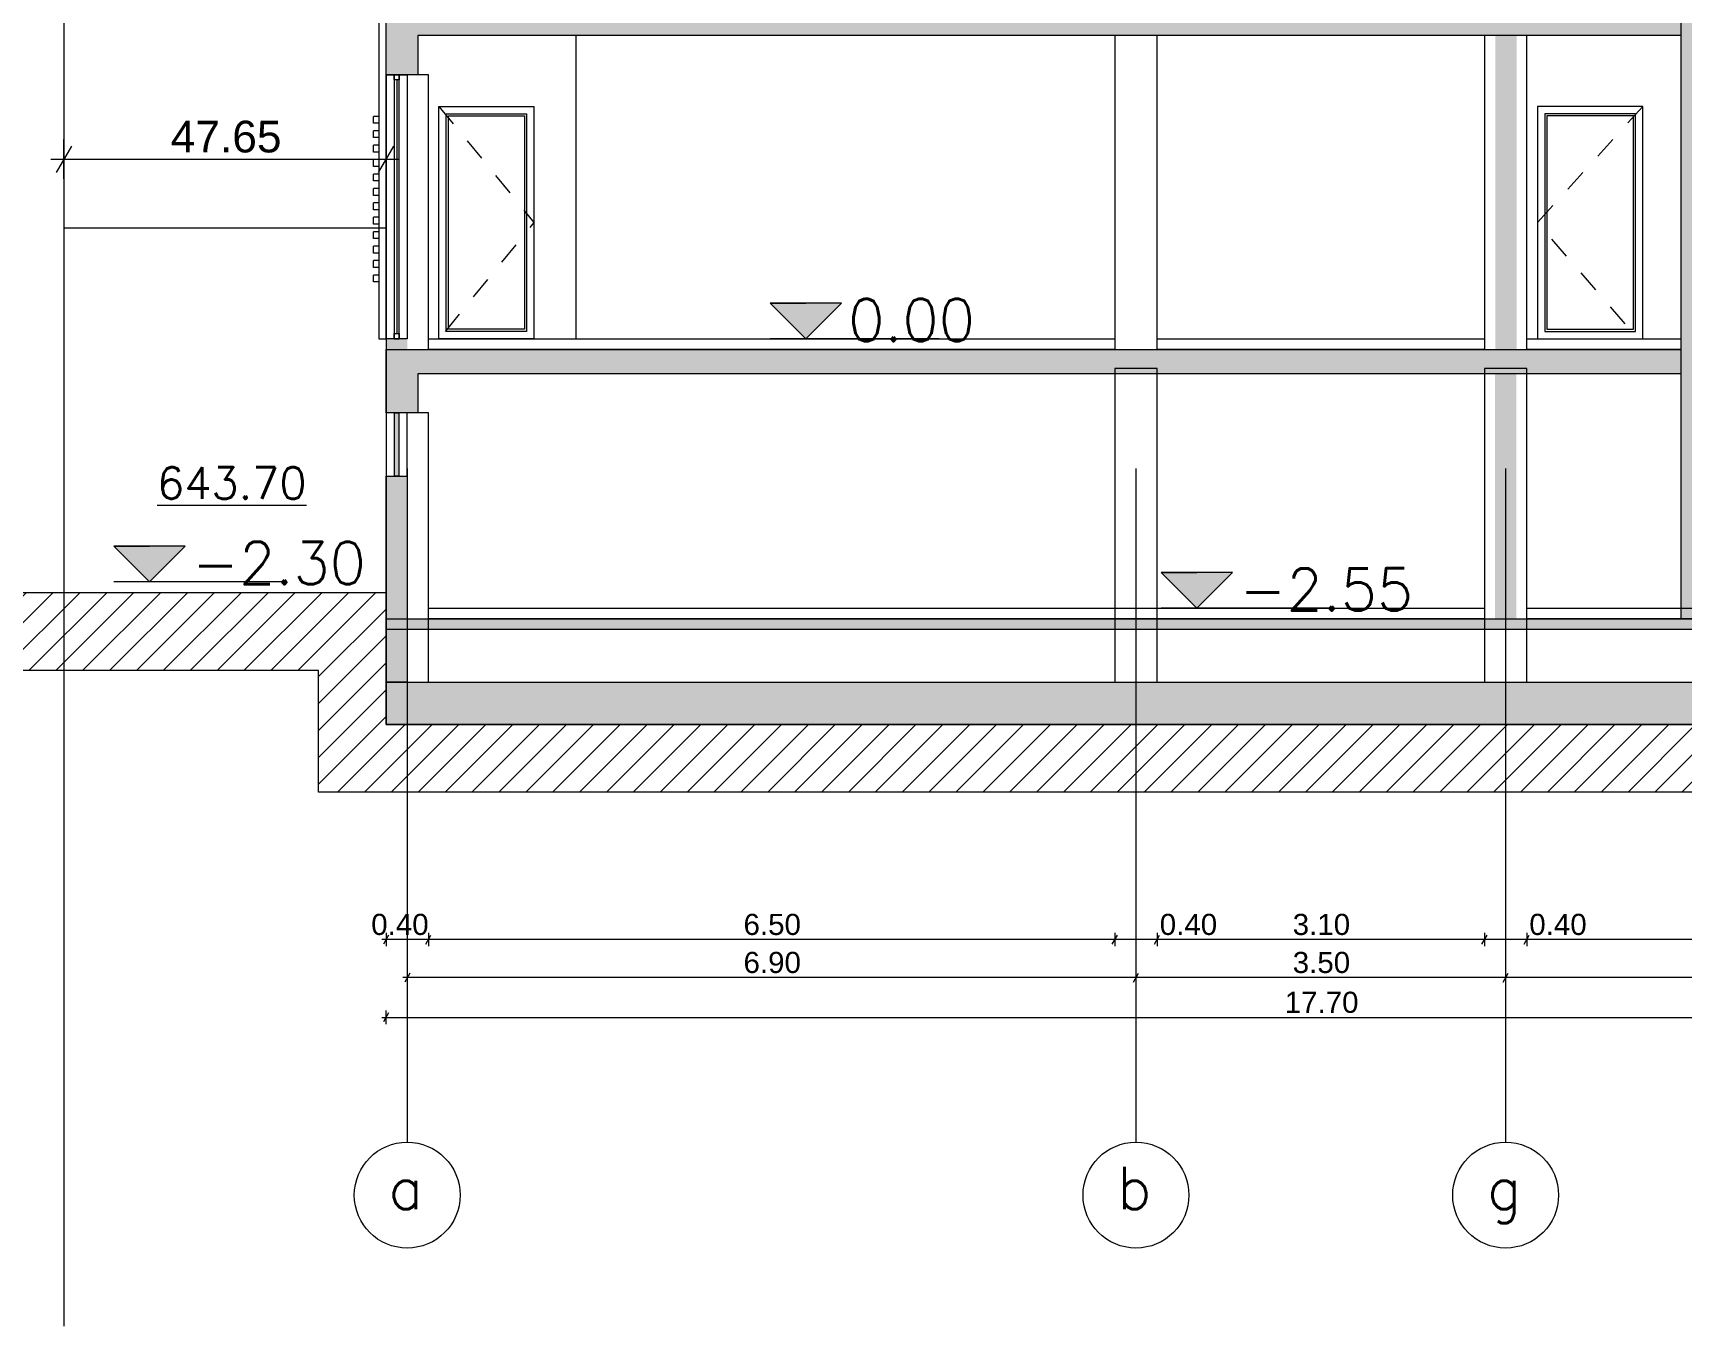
# Model space of a CAD drawing. Header units: millimetres. Extents: x 476571643 to 477489869, y 4620928210 to 4621294454.
# Drawn here: x 477398269 to 477413883, y 4621108520 to 4621120760 of the extents above; entities that cross this region are included whole.
import ezdxf

# ---------------------------------------------------------------- set-up
doc = ezdxf.new("R2010")
doc.units = ezdxf.units.MM
doc.header["$MEASUREMENT"] = 0
doc.linetypes.add('Dashed', pattern=[423.333333, 211.666667, -211.666667])
for name, color, linetype, lineweight in [('0_0 Architecture_Pen_No__7', 7, 'Continuous', 0), ('0_0 Architecture_Pen_No__8', 8, 'Continuous', 0), ('0_Pen_No__1_Pen_No__250', 7, 'Continuous', 0), ('0_Pen_No__250_Pen_No__142', 142, 'Continuous', 0), ('2D Drafting - General_Pen_No__250_Pen_No__7', 7, 'Continuous', 0), ('2D Drafting - General_Pen_No__250_Pen_No__7_Pen_No__154', 154, 'Continuous', 0), ('2D Drafting - General_Pen_No__250_Pen_No__7_Pen_No__250', 7, 'Continuous', 0), ('2D Drafting - General_Pen_No__250_Pen_No__7_Pen_No__7', 7, 'Continuous', 0), ('2D Drafting - General_Pen_No__7_Pen_No__253', 252, 'Continuous', 0), ('a-iataki_Pen_No__5_Pen_No__5_Pen_No__142', 142, 'Continuous', 0), ('gegmebi_Pen_No__7_Pen_No__250', 7, 'Continuous', 0), ('gegmebi_Pen_No__7_Pen_No__7', 7, 'Continuous', 0), ('kar-panjara_Pen_No__7_Pen_No__250', 7, 'Continuous', 0), ('New_._Pen_No__1', 1, 'Continuous', 0), ('New_2D Drafting - General_Pen_No__30_Pen_No__9_Pen_No__9_Pen_No__25', 255, 'Continuous', 0), ('New_2D Drafting - General_Pen_No__30_Pen_No__9_Pen_No__9_Pen_No__7', 7, 'Continuous', 0), ('New_2D Drafting - General_Pen_No__7_Pen_No__250', 7, 'Continuous', 0), ('New_2D Drafting - General_Pen_No__7_Pen_No__7', 7, 'Continuous', 0), ('New_reg_nak_Pen_No__7', 7, 'Continuous', 0), ('New_shenobebi_Pen_No__7', 7, 'Continuous', 0), ('New_Structural - Bearing_Pen_No__1', 1, 'Continuous', 0), ('New_Structural - Bearing_Pen_No__118', 118, 'Continuous', 0), ('New_Structural - Bearing_Pen_No__250', 7, 'Continuous', 0), ('zoma_Pen_No__1', 1, 'Continuous', 0), ('zoma_Pen_No__142', 142, 'Continuous', 0), ('zoma_Pen_No__1_Pen_No__142', 142, 'Continuous', 0), ('zoma_Pen_No__5_Pen_No__5_Pen_No__142', 142, 'Continuous', 0)]:
    doc.layers.add(name, color=color, linetype=linetype, lineweight=lineweight)
doc.layers.add('zoma', color=7, linetype='Continuous')
doc.styles.add('GENERATED_STYLE_2', font='arial.ttf')
doc.linetypes.add('Break', pattern='A,0,[1,a-5 saxl бѓ’бѓђбѓ¦бѓ”бѓ‘бѓ”бѓ‘бѓ\x98_1.Shx,S=15.679026,R=0,X=0,Y=0],-1975.557214,0', length=1975.557214)
doc.dimstyles.new('GENERATED_STYLE__27', dxfattribs={"dimtxt": 300, "dimasz": 190, "dimexe": 0.18, "dimexo": 3, "dimgap": 0.09, "dimtad": 1, "dimtih": 1, "dimtoh": 1, "dimlfac": 0.001, "dimzin": 0, "dimdsep": 46, "dimtxsty": 'GENERATED_STYLE_2', "dimblk": 'ARROWHEAD_2', "dimblk1": 'ARROWHEAD_2', "dimblk2": 'ARROWHEAD_2', "dimcen": 0.09, "dimclrd": 1, "dimclre": 1, "dimclrt": 1, "dimadec": 0, "dimazin": 0, "dimtfac": 1, "dimtdec": 4, "dimtmove": 0, "dimatfit": 3, "dimfxl": 1, "dimtolj": 1, "dimtzin": 0, "dimarcsym": 0})
doc.dimstyles.new('GENERATED_STYLE__3', dxfattribs={"dimtxt": 200, "dimasz": 64.421331, "dimexe": 0.18, "dimexo": 3, "dimgap": 0.09, "dimtad": 1, "dimtih": 1, "dimtoh": 1, "dimlfac": 0.001, "dimzin": 0, "dimdsep": 46, "dimtxsty": 'GENERATED_STYLE_2', "dimblk": 'ARROWHEAD_2', "dimblk1": 'ARROWHEAD_2', "dimblk2": 'ARROWHEAD_2', "dimcen": 0.09, "dimclrd": 142, "dimclre": 142, "dimclrt": 142, "dimadec": 0, "dimazin": 0, "dimtfac": 1, "dimtdec": 4, "dimtmove": 0, "dimatfit": 3, "dimfxl": 1, "dimtolj": 1, "dimtzin": 0, "dimarcsym": 0})
doc.dimstyles.new('GENERATED_STYLE__4', dxfattribs={"dimtxt": 200, "dimasz": 64.421331, "dimexe": 0.18, "dimexo": 3, "dimgap": 0.09, "dimtad": 1, "dimtih": 1, "dimtoh": 1, "dimlfac": 0.001, "dimzin": 0, "dimdsep": 46, "dimtxsty": 'GENERATED_STYLE_2', "dimblk": 'ARROWHEAD_2', "dimblk1": 'ARROWHEAD_2', "dimblk2": 'ARROWHEAD_2', "dimcen": 0.09, "dimclrd": 142, "dimclre": 142, "dimclrt": 142, "dimadec": 0, "dimazin": 0, "dimtfac": 1, "dimtdec": 4, "dimtmove": 2, "dimatfit": 3, "dimfxl": 1, "dimtolj": 1, "dimtzin": 0, "dimarcsym": 0})

# ---------------------------------------------------------------- blocks, each defined once
blk = doc.blocks.new('*D1636', base_point=(476844527, 4621385791))
at = {"layer": 'zoma_Pen_No__142', "color": 142, "linetype": 'Continuous', "lineweight": 0, "transparency": 16777216}
for p, q in [((477412189, 4621111776), (477412237, 4621111861)), ((477412213, 4621111882), (477412213, 4621111755)), ((477419089, 4621111776), (477419137, 4621111861)), ((477419113, 4621111882), (477419113, 4621111755)), ((477412213, 4621111819), (477408713, 4621111819)), ((477419113, 4621111819), (477412213, 4621111819)), ((477419154, 4621111819), (477419113, 4621111819))]:
    blk.add_line(p, q, dxfattribs=at)
at = {"layer": 'zoma_Pen_No__142', "color": 142, "lineweight": 0, "transparency": 16777216, "insert": (477415397, 4621111859), "char_height": 200, "attachment_point": 7, "style": 'GENERATED_STYLE_2'}
blk.add_mtext('\\A1;{\\pql;\\fArial CYR|b0|i0|c204|p34;6.90}', dxfattribs=at)
blk = doc.blocks.new('ARROWHEAD_2')
at = {"color": 0, "linetype": 'Continuous', "lineweight": 0}
for p, q in [((0, 0), (-1, 0)), ((-0.378, -0.655), (0.378, 0.655))]:
    blk.add_line(p, q, dxfattribs=at)
blk = doc.blocks.new('*D1637', base_point=(476844527, 4621385791))
at = {"layer": 'zoma_Pen_No__142', "color": 142, "linetype": 'Continuous', "lineweight": 0, "transparency": 16777216}
for p, q in [((477408689, 4621111776), (477408738, 4621111861)), ((477408713, 4621111882), (477408713, 4621111755)), ((477412189, 4621111776), (477412237, 4621111861)), ((477412213, 4621111819), (477408713, 4621111819))]:
    blk.add_line(p, q, dxfattribs=at)
at = {"layer": 'zoma_Pen_No__142', "color": 142, "lineweight": 0, "transparency": 16777216, "insert": (477410197, 4621111859), "char_height": 200, "attachment_point": 7, "style": 'GENERATED_STYLE_2'}
blk.add_mtext('\\A1;{\\pql;\\fArial CYR|b0|i0|c204|p34;3.50}', dxfattribs=at)
blk = doc.blocks.new('*D1638', base_point=(476844527, 4621385791))
at = {"layer": 'zoma_Pen_No__142', "color": 142, "linetype": 'Continuous', "lineweight": 0, "transparency": 16777216}
for p, q in [((477401838, 4621111861), (477401789, 4621111776)), ((477401813, 4621111882), (477401813, 4621111755)), ((477408689, 4621111776), (477408738, 4621111861)), ((477408713, 4621111882), (477408713, 4621111755)), ((477401813, 4621111819), (477401772, 4621111819)), ((477408713, 4621111819), (477401813, 4621111819))]:
    blk.add_line(p, q, dxfattribs=at)
at = {"layer": 'zoma_Pen_No__142', "color": 142, "lineweight": 0, "transparency": 16777216, "insert": (477404997, 4621111859), "char_height": 200, "attachment_point": 7, "style": 'GENERATED_STYLE_2'}
blk.add_mtext('\\A1;{\\pql;\\fArial CYR|b0|i0|c204|p34;6.90}', dxfattribs=at)
blk = doc.blocks.new('*D1640', base_point=(476844527, 4621385791))
at = {"layer": 'zoma_Pen_No__142', "color": 142, "linetype": 'Continuous', "lineweight": 0, "transparency": 16777216}
for p, q in [((477412388, 4621112136), (477412437, 4621112221)), ((477418912, 4621112179), (477412413, 4621112179)), ((477418888, 4621112136), (477418937, 4621112221)), ((477418912, 4621112242), (477418912, 4621112115))]:
    blk.add_line(p, q, dxfattribs=at)
at = {"layer": 'zoma_Pen_No__142', "color": 142, "lineweight": 0, "transparency": 16777216, "char_height": 200, "attachment_point": 7, "style": 'GENERATED_STYLE_2'}
for s, insert in [('\\A1;{\\pql;\\fArial CYR|b0|i0|c204|p34;0.40}', (477412437, 4621112219)), ('\\A1;{\\pql;\\fArial CYR|b0|i0|c204|p34;6.50}', (477415397, 4621112219))]:
    blk.add_mtext(s, dxfattribs=dict(at, insert=insert))
blk = doc.blocks.new('*D1641', base_point=(476844527, 4621385791))
at = {"layer": 'zoma_Pen_No__142', "color": 142, "linetype": 'Continuous', "lineweight": 0, "transparency": 16777216}
for p, q in [((477411988, 4621112136), (477412037, 4621112221)), ((477412413, 4621112179), (477412013, 4621112179)), ((477412388, 4621112136), (477412437, 4621112221)), ((477412413, 4621112242), (477412413, 4621112115)), ((477418912, 4621112179), (477412413, 4621112179))]:
    blk.add_line(p, q, dxfattribs=at)
blk = doc.blocks.new('*D1642', base_point=(476844527, 4621385791))
at = {"layer": 'zoma_Pen_No__142', "color": 142, "linetype": 'Continuous', "lineweight": 0, "transparency": 16777216}
for p, q in [((477408889, 4621112136), (477408937, 4621112221)), ((477408913, 4621112242), (477408913, 4621112115)), ((477412013, 4621112179), (477408913, 4621112179)), ((477411988, 4621112136), (477412037, 4621112221)), ((477412013, 4621112242), (477412013, 4621112115)), ((477412413, 4621112179), (477412013, 4621112179))]:
    blk.add_line(p, q, dxfattribs=at)
at = {"layer": 'zoma_Pen_No__142', "color": 142, "lineweight": 0, "transparency": 16777216, "char_height": 200, "attachment_point": 7, "style": 'GENERATED_STYLE_2'}
for s, insert in [('\\A1;{\\pql;\\fArial CYR|b0|i0|c204|p34;0.40}', (477408938, 4621112219)), ('\\A1;{\\pql;\\fArial CYR|b0|i0|c204|p34;3.10}', (477410197, 4621112219))]:
    blk.add_mtext(s, dxfattribs=dict(at, insert=insert))
blk = doc.blocks.new('*D1643', base_point=(476844527, 4621385791))
at = {"layer": 'zoma_Pen_No__142', "color": 142, "linetype": 'Continuous', "lineweight": 0, "transparency": 16777216}
for p, q in [((477408489, 4621112136), (477408537, 4621112221)), ((477408513, 4621112242), (477408513, 4621112115)), ((477408913, 4621112179), (477408513, 4621112179)), ((477408889, 4621112136), (477408937, 4621112221)), ((477408913, 4621112242), (477408913, 4621112115))]:
    blk.add_line(p, q, dxfattribs=at)
blk = doc.blocks.new('*D1644', base_point=(476844527, 4621385791))
at = {"layer": 'zoma_Pen_No__142', "color": 142, "linetype": 'Continuous', "lineweight": 0, "transparency": 16777216}
for p, q in [((477401989, 4621112136), (477402038, 4621112221)), ((477408513, 4621112179), (477402014, 4621112179)), ((477408489, 4621112136), (477408537, 4621112221)), ((477408513, 4621112242), (477408513, 4621112115))]:
    blk.add_line(p, q, dxfattribs=at)
at = {"layer": 'zoma_Pen_No__142', "color": 142, "lineweight": 0, "transparency": 16777216, "insert": (477404997, 4621112219), "char_height": 200, "attachment_point": 7, "style": 'GENERATED_STYLE_2'}
blk.add_mtext('\\A1;{\\pql;\\fArial CYR|b0|i0|c204|p34;6.50}', dxfattribs=at)
blk = doc.blocks.new('*D1645', base_point=(476844527, 4621385791))
at = {"layer": 'zoma_Pen_No__142', "color": 142, "linetype": 'Continuous', "lineweight": 0, "transparency": 16777216}
for p, q in [((477401613, 4621112179), (477401571, 4621112179)), ((477401637, 4621112221), (477401588, 4621112136)), ((477401613, 4621112242), (477401613, 4621112115)), ((477402014, 4621112179), (477401613, 4621112179)), ((477401989, 4621112136), (477402038, 4621112221)), ((477402014, 4621112242), (477402014, 4621112115)), ((477408513, 4621112179), (477402014, 4621112179))]:
    blk.add_line(p, q, dxfattribs=at)
at = {"layer": 'zoma_Pen_No__142', "color": 142, "lineweight": 0, "transparency": 16777216, "insert": (477401472, 4621112219), "char_height": 200, "attachment_point": 7, "style": 'GENERATED_STYLE_2'}
blk.add_mtext('\\A1;{\\pql;\\fArial CYR|b0|i0|c204|p34;0.40}', dxfattribs=at)
blk = doc.blocks.new('*D1646', base_point=(476844527, 4621385791))
at = {"layer": 'zoma_Pen_No__142', "color": 142, "linetype": 'Continuous', "lineweight": 0, "transparency": 16777216}
for p, q in [((477401571, 4621111442), (477401613, 4621111442)), ((477401637, 4621111484), (477401588, 4621111400)), ((477401613, 4621111378), (477401613, 4621111506)), ((477401613, 4621111442), (477419313, 4621111442)), ((477419289, 4621111400), (477419337, 4621111484)), ((477419313, 4621111378), (477419313, 4621111506)), ((477419313, 4621111442), (477419354, 4621111442))]:
    blk.add_line(p, q, dxfattribs=at)
at = {"layer": 'zoma_Pen_No__142', "color": 142, "lineweight": 0, "transparency": 16777216, "insert": (477410121, 4621111482), "char_height": 200, "attachment_point": 7, "style": 'GENERATED_STYLE_2'}
blk.add_mtext('\\A1;{\\pql;\\fArial CYR|b0|i0|c204|p34;17.70}', dxfattribs=at)
blk = doc.blocks.new('*D1669', base_point=(476844527, 4621385791))
at = {"layer": 'zoma_Pen_No__1', "color": 1, "linetype": 'Continuous', "lineweight": 0, "transparency": 16777216}
for p, q in [((477398633, 4621119690), (477398489, 4621119440)), ((477398561, 4621119378), (477398561, 4621119753)), ((477401541, 4621119440), (477401685, 4621119690)), ((477401613, 4621119378), (477401613, 4621119753)), ((477398439, 4621119565), (477398561, 4621119565)), ((477398561, 4621119565), (477401613, 4621119565)), ((477401613, 4621119565), (477401736, 4621119565))]:
    blk.add_line(p, q, dxfattribs=at)
at = {"layer": 'zoma_Pen_No__1', "color": 1, "lineweight": 0, "transparency": 16777216, "insert": (477399574, 4621119625), "char_height": 300, "attachment_point": 7, "style": 'GENERATED_STYLE_2'}
blk.add_mtext('\\A1;{\\pql;\\fArial CYR|b0|i0|c204|p34;47.65}', dxfattribs=at)

msp = doc.modelspace()

# ---------------------------------------------------------------- hatches: boundary and pattern name
at = {"layer": '0_0 Architecture_Pen_No__8', "linetype": 'Continuous', "lineweight": 0, "true_color": 0x404040}
msp.add_hatch(color=250, dxfattribs=at).paths.add_polyline_path([(477419313.109, 4621114614.869), (477419313.109, 4621114214.87), (477401613.109, 4621114214.87), (477401613.109, 4621114614.869)])
at = {"layer": '0_Pen_No__250_Pen_No__142', "linetype": 'Continuous', "lineweight": 0}
for points in [[(477405586.232, 4621117864.71), (477405923.761, 4621118202.403), (477405248.538, 4621118202.238)], [(477399373.147, 4621115565.01), (477399710.676, 4621115902.703), (477399035.454, 4621115902.538)], [(477409289.638, 4621115315.002), (477409627.166, 4621115652.695), (477408951.944, 4621115652.531)]]:
    msp.add_hatch(color=142, dxfattribs=at).paths.add_polyline_path(points)
at = {"layer": '2D Drafting - General_Pen_No__250_Pen_No__7', "linetype": 'Continuous', "lineweight": 0}
for points in [[(477401612.406, 4621120784.13), (477401612.432, 4621120965.01), (477413872.977, 4621120965.01), (477413872.977, 4621120734.916), (477412363.425, 4621120734.916), (477412063.009, 4621120734.916), (477401913.009, 4621120734.916), (477401913.009, 4621120365.01), (477401613.259, 4621120365.01), (477401613.319, 4621120784.13), (477401612.845, 4621120784.13)], [(477401613.009, 4621117765.01), (477413873.077, 4621117765.01), (477413873.077, 4621117535.002), (477401913.009, 4621117535.002), (477401913.009, 4621117165.01), (477401612.909, 4621117165.01)], [(477401613.105, 4621115214.869), (477419113.109, 4621115214.869), (477419113.109, 4621115114.869), (477401613.105, 4621115114.869)]]:
    msp.add_hatch(color=7, dxfattribs=at).paths.add_polyline_path(points)
at = {"layer": '2D Drafting - General_Pen_No__250_Pen_No__7_Pen_No__154', "linetype": 'Continuous', "lineweight": 0}
msp.add_hatch(color=154, dxfattribs=at).paths.add_polyline_path([(477401813.109, 4621114614.869), (477401613.109, 4621114614.869), (477401613.109, 4621116565.002), (477401813.109, 4621116565.002)])
at = {"layer": '2D Drafting - General_Pen_No__250_Pen_No__7_Pen_No__7', "linetype": 'Continuous', "lineweight": 0}
for points in [[(477413873.077, 4621130385.002), (477413873.077, 4621115214.869), (477414073.077, 4621115214.869), (477414073.077, 4621130385.002)], [(477412116.529, 4621120734.916), (477412116.529, 4621117764.072), (477412316.529, 4621117764.072), (477412316.529, 4621120734.916)], [(477401613.009, 4621117765.01), (477401613.009, 4621117865.04), (477401813.009, 4621117865.04), (477401813.009, 4621117765.01)], [(477412113.284, 4621117585.002), (477412113.284, 4621115214.869), (477412313.284, 4621115214.869), (477412313.284, 4621117585.002)]]:
    msp.add_hatch(color=7, dxfattribs=at).paths.add_polyline_path(points)
at = {"layer": 'New_2D Drafting - General_Pen_No__30_Pen_No__9_Pen_No__9_Pen_No__25', "linetype": 'Continuous', "lineweight": 0}
msp.add_hatch(color=255, dxfattribs=at).paths.add_polyline_path([(477401733.009, 4621117165.002), (477401733.009, 4621116565.002), (477401693.009, 4621116565.002), (477401693.009, 4621117165.002)])
at = {"layer": 'New_2D Drafting - General_Pen_No__7_Pen_No__7', "linetype": 'Continuous', "lineweight": 0}
h = msp.add_hatch(dxfattribs=at)
h.set_pattern_fill('MASONRY_BLOCK', style=0, pattern_type=2)
h.set_pattern_definition([(45, (476844527.15, 4621385791.04), (-127.279217, 127.279217), [])])
h.paths.add_polyline_path([(477397133.385, 4621114725.102), (477397133.385, 4621115465.01), (477401613.109, 4621115465.01), (477401613.109, 4621114214.87), (477419313.109, 4621114214.87), (477419313.109, 4621117485.002), (477419313.109, 4621117764.092), (477424167.487, 4621117764.092), (477424167.487, 4621117024.286), (477420024.125, 4621117024.286), (477420024.125, 4621113635.952), (477420024.125, 4621113574.43), (477400972.693, 4621113574.43), (477400972.693, 4621114725.102)])

# ---------------------------------------------------------------- linework, layer by layer
at = {"layer": '0_0 Architecture_Pen_No__7', "color": 7, "linetype": 'Continuous', "lineweight": 0, "flags": 128}
msp.add_lwpolyline([(477419313.109, 4621114614.869), (477419313.109, 4621114214.87), (477401613.109, 4621114214.87), (477401613.109, 4621114614.869)], close=True, dxfattribs=at)
at = {"layer": '0_Pen_No__1_Pen_No__250', "color": 7, "linetype": 'Continuous', "lineweight": 0, "flags": 128}
for points in [[(477405586.232, 4621117864.71), (477405248.538, 4621118202.238), (477405586.15, 4621118202.321)], [(477405586.232, 4621117864.71), (477405923.761, 4621118202.403), (477405586.15, 4621118202.321)], [(477406848.621, 4621117865.018), (477405248.621, 4621117864.627)], [(477399373.147, 4621115565.01), (477399035.454, 4621115902.538), (477399373.065, 4621115902.621)], [(477399373.147, 4621115565.01), (477399710.676, 4621115902.703), (477399373.065, 4621115902.621)], [(477409289.638, 4621115315.002), (477408951.944, 4621115652.531), (477409289.555, 4621115652.613)], [(477409289.638, 4621115315.002), (477409627.166, 4621115652.695), (477409289.555, 4621115652.613)], [(477400635.536, 4621115565.318), (477399035.536, 4621115564.927)], [(477410552.027, 4621115315.31), (477408952.027, 4621115314.919)]]:
    msp.add_lwpolyline(points, dxfattribs=at)
at = {"layer": '0_Pen_No__250_Pen_No__142', "color": 142, "linetype": 'Continuous', "lineweight": 0, "flags": 128}
for points in [[(477405586.232, 4621117864.71), (477405923.761, 4621118202.403), (477405248.538, 4621118202.238)], [(477399373.147, 4621115565.01), (477399710.676, 4621115902.703), (477399035.454, 4621115902.538)], [(477409289.638, 4621115315.002), (477409627.166, 4621115652.695), (477408951.944, 4621115652.531)]]:
    msp.add_lwpolyline(points, close=True, dxfattribs=at)
at = {"layer": '2D Drafting - General_Pen_No__250_Pen_No__7', "color": 7, "linetype": 'Continuous', "lineweight": 0, "flags": 128}
for points in [[(477401612.406, 4621120784.13), (477401612.432, 4621120965.01), (477413872.977, 4621120965.01), (477413872.977, 4621120734.916), (477412363.425, 4621120734.916), (477412063.009, 4621120734.916), (477401913.009, 4621120734.916), (477401913.009, 4621120365.01), (477401613.259, 4621120365.01), (477401613.319, 4621120784.13), (477401612.845, 4621120784.13)], [(477401613.009, 4621117765.01), (477413873.077, 4621117765.01), (477413873.077, 4621117535.002), (477401913.009, 4621117535.002), (477401913.009, 4621117165.01), (477401612.909, 4621117165.01)], [(477401613.105, 4621115214.869), (477419113.109, 4621115214.869), (477419113.109, 4621115114.869), (477401613.105, 4621115114.869)]]:
    msp.add_lwpolyline(points, close=True, dxfattribs=at)
at = {"layer": '2D Drafting - General_Pen_No__250_Pen_No__7_Pen_No__250', "color": 7, "linetype": 'Continuous', "lineweight": 0, "flags": 128}
msp.add_lwpolyline([(477413873.077, 4621130385.002), (477413873.077, 4621115214.869), (477414073.077, 4621115214.869), (477414073.077, 4621130385.002)], close=True, dxfattribs=at)
at = {"layer": '2D Drafting - General_Pen_No__250_Pen_No__7_Pen_No__7', "color": 7, "linetype": 'Continuous', "lineweight": 0, "flags": 128}
msp.add_lwpolyline([(477401813.109, 4621114614.869), (477401613.109, 4621114614.869), (477401613.109, 4621116565.002), (477401813.109, 4621116565.002)], close=True, dxfattribs=at)
at = {"layer": '2D Drafting - General_Pen_No__7_Pen_No__253', "color": 252, "linetype": 'Continuous', "lineweight": 0, "flags": 128}
for points in [[(477402113.225, 4621120065.01), (477403013.226, 4621120065.01), (477403013.226, 4621117865.01), (477402113.225, 4621117865.01)], [(477402182.765, 4621119995.01), (477402943.226, 4621119995.01), (477402943.226, 4621117935.01), (477402182.765, 4621117935.01)], [(477402202.765, 4621119975.01), (477402923.226, 4621119975.01), (477402923.226, 4621117955.01), (477402202.765, 4621117955.01)], [(477413513.271, 4621120065.01), (477412513.271, 4621120065.01), (477412513.271, 4621117865.01), (477413513.271, 4621117865.01)], [(477413443.731, 4621119995.01), (477412583.271, 4621119995.01), (477412583.271, 4621117935.01), (477413443.731, 4621117935.01)], [(477413423.731, 4621119975.01), (477412603.271, 4621119975.01), (477412603.271, 4621117955.01), (477413423.731, 4621117955.01)]]:
    msp.add_lwpolyline(points, close=True, dxfattribs=at)
at = {"layer": '2D Drafting - General_Pen_No__7_Pen_No__253', "color": 252, "linetype": 'Dashed', "lineweight": 0, "flags": 128}
for points in [[(477402113.225, 4621120065.01), (477403013.226, 4621118965.01), (477402113.225, 4621117865.01)], [(477413513.271, 4621120065.01), (477412513.271, 4621118965.01), (477413463.271, 4621117865.01)]]:
    msp.add_lwpolyline(points, dxfattribs=at)
at = {"layer": 'gegmebi_Pen_No__7_Pen_No__250', "color": 7, "linetype": 'Continuous', "lineweight": 0, "flags": 128}
for points in [[(477401738.113, 4621120365.039), (477401688.113, 4621120365.039), (477401688.113, 4621117865.04), (477401738.113, 4621117865.04)], [(477401738.113, 4621120315.039), (477401688.113, 4621120315.039), (477401688.113, 4621120365.039), (477401738.113, 4621120365.039)], [(477401738.113, 4621117865.04), (477401688.113, 4621117865.04), (477401688.113, 4621117914.878), (477401738.113, 4621117914.878)], [(477408513.009, 4621117765.01), (477402013.359, 4621117765.01), (477402013.359, 4621117865.01), (477408513.009, 4621117865.01)], [(477412013.109, 4621117765.01), (477408913.109, 4621117765.01), (477408913.109, 4621117865.01), (477412013.109, 4621117865.01)], [(477413873.077, 4621117765.01), (477412413.459, 4621117765.01), (477412413.459, 4621117865.01), (477413873.077, 4621117865.01)], [(477412013.109, 4621115214.869), (477402013.459, 4621115214.869), (477402013.459, 4621115314.869), (477412013.109, 4621115314.869)], [(477418913.109, 4621115214.869), (477412413.459, 4621115214.869), (477412413.459, 4621115315.002), (477418913.109, 4621115315.002)]]:
    msp.add_lwpolyline(points, close=True, dxfattribs=at)
at = {"layer": 'gegmebi_Pen_No__7_Pen_No__7', "color": 7, "linetype": 'Continuous', "lineweight": 0}
msp.add_line((477401713.113, 4621120315.039), (477401713.113, 4621117914.878), dxfattribs=at)
at = {"layer": 'kar-panjara_Pen_No__7_Pen_No__250', "color": 7, "linetype": 'Continuous', "lineweight": 0, "flags": 128}
for points in [[(477408512.759, 4621120734.916), (477408512.759, 4621117765.01), (477408913.109, 4621117765.01), (477408913.109, 4621120734.916)], [(477412013.109, 4621120734.916), (477412013.109, 4621117764.131), (477412413.459, 4621117764.131), (477412413.459, 4621120734.916)], [(477401613.009, 4621120365.01), (477401613.009, 4621117765.01), (477402013.359, 4621117765.01), (477402013.359, 4621120365.01)], [(477401613.113, 4621120365.039), (477401813.113, 4621120365.039), (477401813.113, 4621117865.04), (477401613.113, 4621117865.04)], [(477408512.759, 4621117585.002), (477408512.759, 4621114614.869), (477408913.109, 4621114614.869), (477408913.109, 4621117585.002)], [(477412013.109, 4621117585.002), (477412013.109, 4621114614.869), (477412413.459, 4621114614.869), (477412413.459, 4621117585.002)], [(477401613.009, 4621117165.01), (477401613.009, 4621114614.869), (477402013.359, 4621114614.869), (477402013.359, 4621117165.01)], [(477401613.009, 4621117165.01), (477401613.009, 4621116565.002), (477401813.009, 4621116565.002), (477401813.009, 4621117165.01)]]:
    msp.add_lwpolyline(points, close=True, dxfattribs=at)
at = {"layer": 'New_2D Drafting - General_Pen_No__30_Pen_No__9_Pen_No__9_Pen_No__7', "color": 7, "linetype": 'Continuous', "lineweight": 0, "flags": 128}
msp.add_lwpolyline([(477401733.009, 4621117165.002), (477401733.009, 4621116565.002), (477401693.009, 4621116565.002), (477401693.009, 4621117165.002)], close=True, dxfattribs=at)
at = {"layer": 'New_2D Drafting - General_Pen_No__7_Pen_No__250', "color": 7, "linetype": 'Continuous', "lineweight": 0, "flags": 128}
msp.add_lwpolyline([(477397133.385, 4621114725.102), (477397133.385, 4621115465.01), (477401613.109, 4621115465.01), (477401613.109, 4621114214.87), (477419313.109, 4621114214.87), (477419313.109, 4621117485.002), (477419313.109, 4621117764.092), (477424167.487, 4621117764.092), (477424167.487, 4621117024.286), (477420024.125, 4621117024.286), (477420024.125, 4621113635.952), (477420024.125, 4621113574.43), (477400972.693, 4621113574.43), (477400972.693, 4621114725.102)], close=True, dxfattribs=at)
at = {"layer": 'New_reg_nak_Pen_No__7', "color": 7, "linetype": 'Continuous', "lineweight": 0, "flags": 128}
msp.add_lwpolyline([(477401613.271, 4621131064.578), (477401543, 4621131064.576), (477401543.027, 4621124266.009), (477401543.171, 4621124266.009), (477401543.244, 4621117865), (477401613.171, 4621117865.002)], dxfattribs=at)
at = {"layer": 'New_shenobebi_Pen_No__7', "color": 7, "linetype": 'Continuous', "lineweight": 0}
msp.add_lwpolyline([(477401613.009, 4621117865.002), (477401613.009, 4621115315.002)], dxfattribs=at)
at = {"layer": 'New_Structural - Bearing_Pen_No__1', "color": 1, "linetype": 'Continuous', "lineweight": 0}
msp.add_line((477398561.23, 4621135251.798), (477398561.23, 4621108520.472), dxfattribs=at)
at = {"layer": 'New_Structural - Bearing_Pen_No__1', "color": 1, "linetype": 'Break', "lineweight": 0}
msp.add_line((477398561.23, 4621118916.013), (477401613.009, 4621118916.013), dxfattribs=at)
at = {"layer": 'New_Structural - Bearing_Pen_No__118', "color": 118, "linetype": 'Continuous', "lineweight": 0}
for p, q in [((477401492.969, 4621119905.642), (477401492.969, 4621119970.642)), ((477401542.969, 4621119970.642), (477401492.969, 4621119970.642)), ((477401542.969, 4621119905.642), (477401492.969, 4621119905.642)), ((477401492.969, 4621119769.125), (477401492.969, 4621119834.125)), ((477401542.969, 4621119834.125), (477401492.969, 4621119834.125)), ((477401542.969, 4621119769.125), (477401492.969, 4621119769.125)), ((477401492.969, 4621119632.608), (477401492.969, 4621119697.608)), ((477401542.969, 4621119697.608), (477401492.969, 4621119697.608)), ((477401542.969, 4621119632.608), (477401492.969, 4621119632.608)), ((477401492.969, 4621119496.091), (477401492.969, 4621119561.091)), ((477401542.969, 4621119561.091), (477401492.969, 4621119561.091)), ((477401542.969, 4621119496.091), (477401492.969, 4621119496.091)), ((477401492.969, 4621119359.573), (477401492.969, 4621119424.573)), ((477401542.969, 4621119424.573), (477401492.969, 4621119424.573)), ((477401542.969, 4621119359.573), (477401492.969, 4621119359.573)), ((477401492.969, 4621119223.056), (477401492.969, 4621119288.056)), ((477401542.969, 4621119288.056), (477401492.969, 4621119288.056)), ((477401542.969, 4621119223.056), (477401492.969, 4621119223.056)), ((477401492.969, 4621119086.539), (477401492.969, 4621119151.539)), ((477401542.969, 4621119151.539), (477401492.969, 4621119151.539)), ((477401542.969, 4621119086.539), (477401492.969, 4621119086.539)), ((477401492.969, 4621118950.022), (477401492.969, 4621119015.022)), ((477401542.969, 4621119015.022), (477401492.969, 4621119015.022)), ((477401542.969, 4621118950.022), (477401492.969, 4621118950.022)), ((477401492.969, 4621118813.504), (477401492.969, 4621118878.504)), ((477401542.969, 4621118878.504), (477401492.969, 4621118878.504)), ((477401542.969, 4621118813.504), (477401492.969, 4621118813.504)), ((477401492.969, 4621118676.987), (477401492.969, 4621118741.987)), ((477401542.969, 4621118741.987), (477401492.969, 4621118741.987)), ((477401542.969, 4621118676.987), (477401492.969, 4621118676.987)), ((477401492.969, 4621118540.47), (477401492.969, 4621118605.47)), ((477401542.969, 4621118605.47), (477401492.969, 4621118605.47)), ((477401542.969, 4621118540.47), (477401492.969, 4621118540.47)), ((477401492.969, 4621118403.952), (477401492.969, 4621118468.952)), ((477401542.969, 4621118468.952), (477401492.969, 4621118468.952)), ((477401542.969, 4621118403.952), (477401492.969, 4621118403.952))]:
    msp.add_line(p, q, dxfattribs=at)
at = {"layer": 'New_Structural - Bearing_Pen_No__250', "color": 7, "linetype": 'Continuous', "lineweight": 0}
msp.add_line((477403413.24, 4621117865.01), (477403413.24, 4621120734.916), dxfattribs=at)
at = {"layer": 'zoma_Pen_No__5_Pen_No__5_Pen_No__142', "color": 142, "linetype": 'Continuous', "lineweight": 0}
for p, q in [((477401813.009, 4621116636.21), (477401813.009, 4621110253.22)), ((477408713.009, 4621116636.21), (477408713.009, 4621110253.22)), ((477412213.009, 4621116636.21), (477412213.009, 4621110253.22))]:
    msp.add_line(p, q, dxfattribs=at)
for centre in [(477401813.009, 4621109759.388), (477408713.009, 4621109759.388), (477412213.009, 4621109759.388)]:
    msp.add_circle(centre, 501.115, dxfattribs=at)

# ---------------------------------------------------------------- texts
at = {"layer": 'a-iataki_Pen_No__5_Pen_No__5_Pen_No__142', "color": 142, "linetype": 'Continuous', "lineweight": 0, "char_height": 400, "attachment_point": 3}
for s, insert in [('\\A1;{\\pqr;\\Ftxt.shx;b}', (477408861.748, 4621110027.347)), ('\\A1;{\\pqr;\\Ftxt.shx;a}', (477401961.748, 4621110027.347)), ('\\A1;{\\pqr;\\Ftxt.shx;g}', (477412361.748, 4621110027.347))]:
    msp.add_mtext(s, dxfattribs=dict(at, insert=insert))
at = {"layer": 'New_._Pen_No__1', "color": 1, "linetype": 'Continuous', "lineweight": 0, "insert": (477400152.692, 4621116648.816), "char_height": 300, "attachment_point": 2}
msp.add_mtext('\\A1;{\\pqc;\\Ftxt.shx;\\L\\L64\\Ftxt.shx;3\\Ftxt.shx;.70}', dxfattribs=at)
at = {"layer": 'zoma_Pen_No__1_Pen_No__142', "color": 142, "linetype": 'Continuous', "lineweight": 0, "char_height": 400, "attachment_point": 7, "rotation": 0.0139872}
for s, insert in [('\\A1;{\\pql;\\Ftxt.shx;0\\Ftxt.shx;.00}', (477405988.546, 4621117841.762)), ('\\A1;{\\pql;\\Ftxt.shx;-2\\Ftxt.shx;.\\Ftxt.shx;3\\Ftxt.shx;0}', (477399775.462, 4621115542.062)), ('\\A1;{\\pql;\\Ftxt.shx;-2.\\Ftxt.shx;55}', (477409691.952, 4621115292.055))]:
    msp.add_mtext(s, dxfattribs=dict(at, insert=insert))

# ---------------------------------------------------------------- dimensions: what is measured, and where the dimension line sits
at = {"layer": 'zoma', "color": 1, "linetype": 'Continuous', "lineweight": 0}
dim = msp.add_linear_dim(base=(477401613.297, 4621119565.321), p1=(477398561.23, 4621119591.3), p2=(477401613.297, 4621120630.439), text='47.65', dimstyle='GENERATED_STYLE__27', dxfattribs=at)
dim.commit()
dim.dimension.update_dxf_attribs({"geometry": '*D1669', "text_midpoint": (477400078.35, 4621119775.321), "dimtype": 160})
at = {"layer": 'zoma', "color": 142, "linetype": 'Continuous', "lineweight": 0}
for base, p1, p2, angle, dimstyle, picture, middle in [((477401612.835, 4621112178.557), (477402013.536, 4621115332.14), (477401612.835, 4621115332.14), 180, 'GENERATED_STYLE__4', '*D1645', (477401731.974, 4621112318.557)), ((477419312.991, 4621111442.044), (477401612.835, 4621115332.14), (477419312.991, 4621115332.085), 0, 'GENERATED_STYLE__3', '*D1646', (477410456.971, 4621111582.044)), ((477402013.536, 4621112178.557), (477408513.009, 4621112178.557), (477402013.536, 4621115332.14), 180, 'GENERATED_STYLE__3', '*D1644', (477405256.979, 4621112318.557)), ((477408913.009, 4621112178.557), (477412012.568, 4621114682.14), (477408913.009, 4621112178.557), 180, 'GENERATED_STYLE__3', '*D1642', (477410456.495, 4621112318.557)), ((477412012.568, 4621112178.557), (477412412.918, 4621114682.14), (477412012.568, 4621114682.14), 180, 'GENERATED_STYLE__3', '*D1641', (477412697.18, 4621112318.557)), ((477412412.918, 4621112178.557), (477418912.454, 4621112178.557), (477412412.918, 4621114682.14), 180, 'GENERATED_STYLE__3', '*D1640', (477415656.393, 4621112318.557)), ((477408513.009, 4621112178.557), (477408913.009, 4621112178.557), (477408513.009, 4621112178.557), 180, 'GENERATED_STYLE__3', '*D1643', (477409197.271, 4621112318.557)), ((477401813.186, 4621111818.851), (477408713.186, 4621111818.851), (477401813.186, 4621111818.851), 180, 'GENERATED_STYLE__3', '*D1638', (477405256.893, 4621111958.851)), ((477408713.186, 4621111818.851), (477412213.009, 4621110581.493), (477408713.186, 4621111818.851), 180, 'GENERATED_STYLE__3', '*D1637', (477410456.804, 4621111958.851)), ((477412213.009, 4621111818.851), (477419113.009, 4621111818.851), (477412213.009, 4621110581.493), 180, 'GENERATED_STYLE__3', '*D1636', (477415656.716, 4621111958.851))]:
    dim = msp.add_linear_dim(base=base, p1=p1, p2=p2, angle=angle, dimstyle=dimstyle, dxfattribs=at)
    dim.commit()
    dim.dimension.update_dxf_attribs({"geometry": picture, "text_midpoint": middle, "dimtype": 160})

doc.saveas('drawing.dxf')
